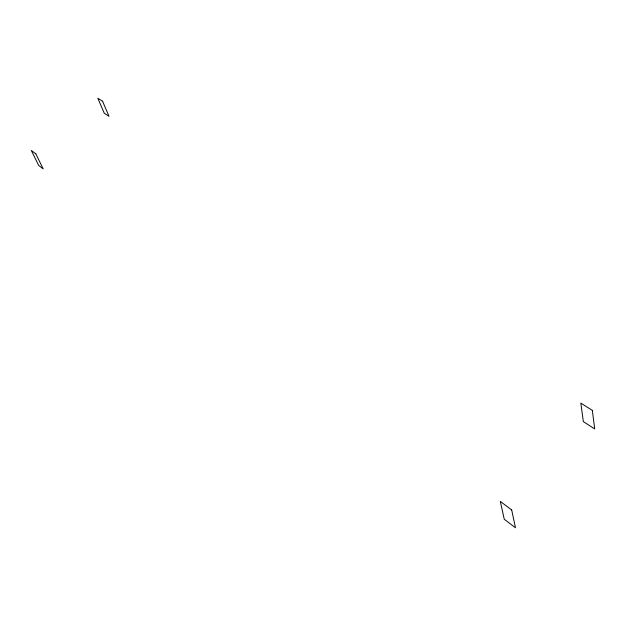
<?xml version="1.0" encoding="UTF-8"?>
<svg xmlns="http://www.w3.org/2000/svg" width="626" height="626" viewBox="0 0 626 626"><rect width="100%" height="100%" fill="white"/><g stroke="black" fill="none" stroke-linecap="round" stroke-linejoin="round"><path stroke-width="0.94" d="M102.554 101.209L97.805 98.212L104.268 113.243L109.01 116.295L102.554 101.209M592.337 410.366L580.826 403.097L583.346 421.611L594.7 428.92L592.337 410.366M35.831 153.855L31.3 150.467L38.663 165.436L43.186 168.871L35.831 153.855M511.685 509.924L500.299 501.403L504.259 519.251L515.488 527.788L511.685 509.924"/></g></svg>
